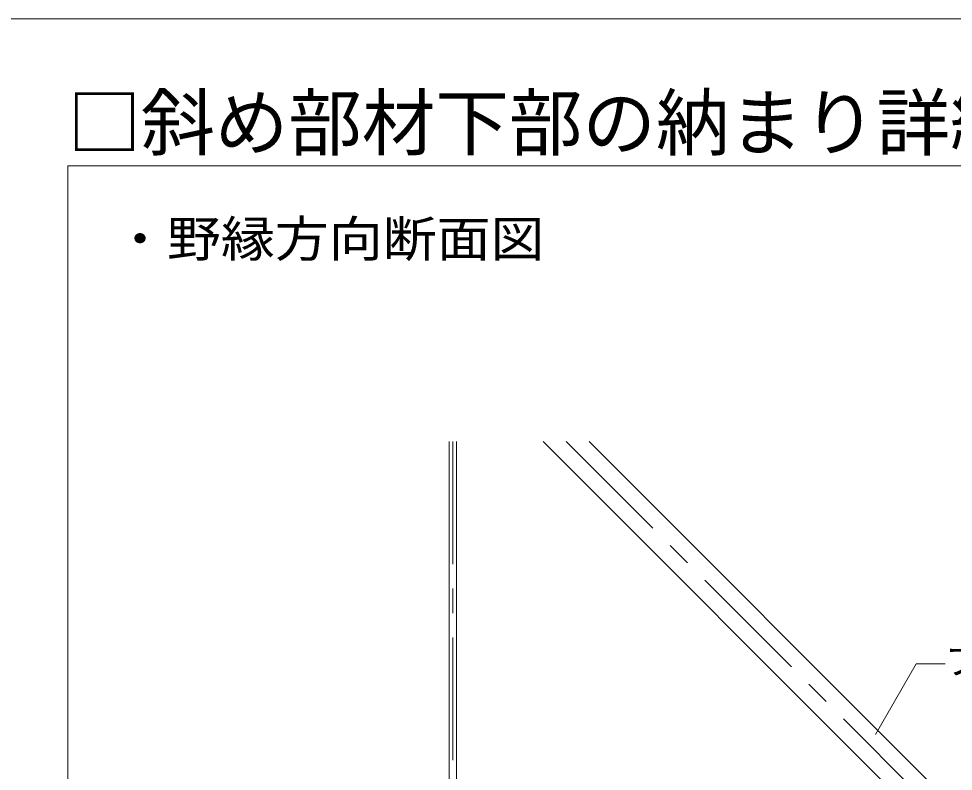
# Model space of a CAD drawing. Units: millimetres on the paper, enlarged 40 times, with parts at other scales. Extents: x -7800 to 7800, y -5387 to 5300.
# Drawn here: x 0 to 1525, y 4072 to 5300 of the extents above; entities that cross this region are included whole.
import ezdxf
from ezdxf.enums import TextEntityAlignment as Align

# ---------------------------------------------------------------- set-up
doc = ezdxf.new("R2010")
doc.units = ezdxf.units.MM
doc.header["$LTSCALE"] = 40
doc.linetypes.add('CHAIN1', pattern=[8, 5, -1, 1, -1])
for name, color, linetype, lineweight in [('6-0_中心線', 4, 'CHAIN1', 9), ('6-1_吊り材', 7, 'Continuous', 18), ('6-4_ブレース材・補強材', 4, 'Continuous', 9), ('6-6_文字', 7, 'Continuous', 18), ('F-3_野縁', 3, 'Continuous', 18)]:
    doc.layers.add(name, color=color, linetype=linetype, lineweight=lineweight)
doc.layers.add('F-6_文字', color=7, linetype='Continuous')
doc.styles.add('ＭＳ ゴシック', font='')
doc.styles.get('ＭＳ ゴシック').set_extended_font_data('MS Gothic')

msp = doc.modelspace()

# ---------------------------------------------------------------- linework, layer by layer
at = {"layer": '6-0_中心線'}
for p, q in [((708.6, 4610.1), (708.6, 3539.04)), ((893.51, 4610.1), (1874.83, 3628.77))]:
    msp.add_line(p, q, dxfattribs=at)
at = {"layer": '6-1_吊り材'}
for p, q in [((702.6, 3736.1), (702.6, 4610.1)), ((714.6, 4610.1), (714.6, 3736.1))]:
    msp.add_line(p, q, dxfattribs=at)
at = {"layer": '6-4_ブレース材・補強材'}
for p, q in [((855.79, 4610.1), (1790.86, 3675.03)), ((931.22, 4610.1), (1866.29, 3675.03))]:
    msp.add_line(p, q, dxfattribs=at)
at = {"layer": '6-6_文字'}
for q in [(1398.2, 4131.95), (1512.38, 4247.42)]:
    msp.add_line((1464.87, 4247.42), q, dxfattribs=at)
at = {"layer": 'F-3_野縁'}
for p, q in [((7640, 5060), (80, 5060)), ((80, 5060), (80, 3075.94))]:
    msp.add_line(p, q, dxfattribs=at)
msp.add_lwpolyline([(-7800, 5300), (7800, 5300), (7800, -5300)], dxfattribs=at)

# ---------------------------------------------------------------- texts
at = {"layer": '6-6_文字', "color": 3, "style": 'ＭＳ ゴシック', "width": 1.1}
msp.add_text('・野縁方向断面図', height=58.65, dxfattribs=at).set_placement((154.04, 4893.89), align=Align.BOTTOM_LEFT)
at = {"layer": '6-6_文字', "style": 'ＭＳ ゴシック'}
msp.add_text('ブレース材', height=43.99, dxfattribs=at).set_placement((1512.38, 4217.42), align=Align.BOTTOM_LEFT)
at = {"layer": 'F-6_文字', "style": 'ＭＳ ゴシック'}
msp.add_text('□斜め部材下部の納まり詳細\u3000', height=87.98, dxfattribs=at).set_placement((80, 5060), align=Align.BOTTOM_LEFT)

doc.saveas('drawing.dxf')
